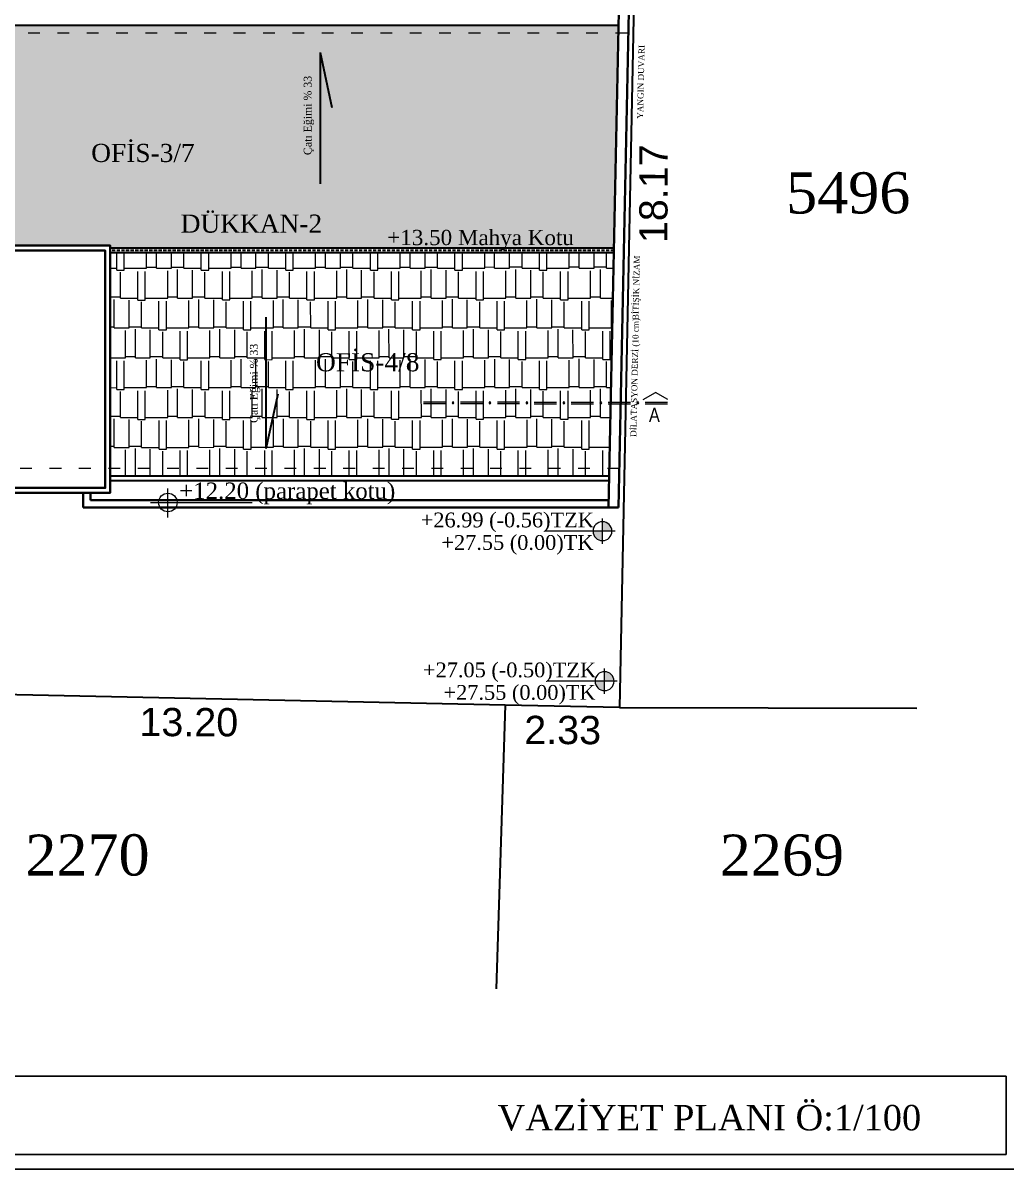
# Model space of a CAD drawing. Header units: centimetres. Extents: x 14449 to 53524, y -19051 to -10746.
# Drawn here: x 24321 to 25325, y -12946 to -11776 of the extents above; entities that cross this region are included whole.
import ezdxf

# ---------------------------------------------------------------- set-up
doc = ezdxf.new("R2010")
doc.units = ezdxf.units.CM
for name, pattern in [('ACAD_ISO03W100', [30, 12, -18]), ('HIDDEN2', [4.7625, 3.175, -1.5875]), ('IZDUSUM1', [20, 7.5, -5, 7.5, 0]), ('SEMBOL1', [260, 200, -15, 30, -15])]:
    doc.linetypes.add(name, pattern=pattern)
for name, color, linetype, lineweight in [('ROL_CEPHE', 1, 'Continuous', 0), ('rtm-duv tugla', 22, 'Continuous', 35), ('rtm-izdusum-üst ince', 8, 'IZDUSUM1', 5), ('rtm-merdiven yazı', 7, 'Continuous', 20), ('rtm-mhl-yazı-malzeme', 7, 'Continuous', 13), ('rtm-plan katmanı-03', 233, 'Continuous', 30), ('rtm-sembol balon baslik', 242, 'Continuous', 20), ('rtm-sembol kesit gör yazı', 7, 'Continuous', 20), ('rtm-sembol kot', 242, 'Continuous', 20), ('rtm-sembol kot yazı', 7, 'Continuous', 20), ('rtm-sembol ok', 7, 'Continuous', 20), ('rtm-sıva', 252, 'Continuous', 15), ('rtm-vaz-grid yazı', 7, 'Continuous', 20)]:
    doc.layers.add(name, color=color, linetype=linetype, lineweight=lineweight)
doc.styles.add('ARIAL', font='times.ttf')
doc.styles.add('BASLIK', font='ARIALN.TTF')
doc.styles.get("Standard").update_dxf_attribs({"font": 'arial.ttf'})
doc.styles.add('times new roman_1_18', font='times.ttf', dxfattribs={"height": 0.2})
doc.styles.add('VAZ-OLCU', font='times.ttf', dxfattribs={"height": 60})
doc.styles.add('ölçü', font='times.ttf', dxfattribs={"height": 10})

# ---------------------------------------------------------------- blocks, each defined once
blk = doc.blocks.new('DFSHDFHDFH')
at = {"layer": 'rtm-sembol kot'}
h = blk.add_hatch(color=256, dxfattribs=at)
h.paths.add_polyline_path([(-22171.3, 15649.3, 0.414214), (-22197.6, 15623.1), (-22171.3, 15623.1)])
h.paths.add_polyline_path([(-22171.3, 15596.8, 0.414214), (-22145.1, 15623.1), (-22171.3, 15623.1)])
for p, q in [((-22171.3, 15588.1), (-22171.3, 15658.1)), ((-22206.3, 15623.1), (-22011.9, 15623.1))]:
    blk.add_line(p, q, dxfattribs=at)
blk.add_circle((-22171.3, 15623.1), 26.2, dxfattribs=at)
blk = doc.blocks.new('KK')
at = {"layer": 'rtm-sembol balon baslik', "linetype": 'SEMBOL1'}
for p in [(41231.3, 7543.2), (41283.8, 7543.2)]:
    blk.add_line(p, (41257.6, 7558.4), dxfattribs=at)
at = {"layer": 'rtm-sembol balon baslik'}
for p, q in [((41279.6, 7537.7), (41232.3, 7537.7)), ((41358.2, 7537.7), (41311, 7537.7)), ((41436.9, 7537.8), (41389.7, 7537.8)), ((41515.6, 7537.8), (41468.3, 7537.8)), ((41594.2, 7537.9), (41547, 7537.9)), ((41672.9, 7537.9), (41625.7, 7537.9)), ((41751.6, 7538.1), (41704.3, 7538.1)), ((41279.6, 7534), (41232.3, 7534)), ((41358.2, 7534), (41311, 7534)), ((41436.9, 7534.1), (41389.7, 7534.1)), ((41515.6, 7534.1), (41468.3, 7534.1)), ((41594.2, 7534.3), (41547, 7534.3)), ((41672.9, 7534.3), (41625.7, 7534.3)), ((41751.6, 7534.4), (41704.3, 7534.4))]:
    blk.add_line(p, q, dxfattribs=at)
at = {"layer": 'rtm-sembol balon baslik', "const_width": 1.9}
for points in [[(41294.3, 7536.1, 1), (41296.2, 7536.1, 1)], [(41373, 7536, 1), (41374.9, 7536, 1)], [(41451.7, 7536, 1), (41453.6, 7536, 1)], [(41530.3, 7536.1, 1), (41532.2, 7536.1, 1)], [(41609, 7536.1, 1), (41610.9, 7536.1, 1)], [(41687.7, 7536.2, 1), (41689.6, 7536.2, 1)]]:
    blk.add_lwpolyline(points, format="xyb", close=True, dxfattribs=at)
at = {"layer": 'rtm-sembol balon baslik'}
for centre in [(41295.3, 7536.1), (41373.9, 7536), (41452.6, 7536), (41531.3, 7536.1), (41610, 7536.1), (41688.6, 7536.2)]:
    blk.add_circle(centre, 1.9, dxfattribs=at)
for points in [[(41232.3, 7537.7), (41232.3, 7534), (41279.6, 7537.7), (41279.6, 7534)], [(41311, 7537.7), (41311, 7534), (41358.2, 7537.7), (41358.2, 7534)], [(41389.7, 7537.8), (41389.7, 7534.1), (41436.9, 7537.8), (41436.9, 7534.1)], [(41468.3, 7537.8), (41468.3, 7534.1), (41515.6, 7537.8), (41515.6, 7534.1)], [(41547, 7537.9), (41547, 7534.3), (41594.2, 7537.9), (41594.2, 7534.3)], [(41625.7, 7537.9), (41625.7, 7534.3), (41672.9, 7537.9), (41672.9, 7534.3)], [(41704.3, 7538.1), (41704.3, 7534.4), (41751.6, 7538.1), (41751.6, 7534.4)]]:
    blk.add_trace(points, dxfattribs=at)

msp = doc.modelspace()

# ---------------------------------------------------------------- hatches: boundary and pattern name
at = {"layer": 'rtm-sıva'}
h = msp.add_hatch(dxfattribs=at)
h.set_pattern_fill('AR-RSHKE', color=256, scale=0.1, angle=180, style=0)
h.set_pattern_definition([(180, (-1992.578, 1898.836), (-64.77, -30.48), [15.24, -12.7, 17.78, -7.62, 22.86, -10.16]), (180, (-2007.818, 1897.566), (-64.77, -30.48), [12.7, -48.26, 10.16, -15.24]), (180, (-2038.298, 1900.74), (-64.77, -30.48), [7.62, -78.74]), (270, (-1992.578, 1898.836), (21.59, -30.48), [29.21, -92.71]), (270, (-2007.818, 1898.836), (21.59, -30.48), [28.575, -93.345]), (270, (-2020.518, 1898.836), (21.59, -30.48), [26.67, -95.25]), (270, (-2038.298, 1900.74), (21.59, -30.48), [29.21, -92.71]), (270, (-2045.918, 1900.74), (21.59, -30.48), [29.21, -92.71]), (270, (-2068.778, 1898.836), (21.59, -30.48), [27.94, -93.98])])
h.paths.add_polyline_path([(24930.2, -11778), (23407, -11778), (23401.7, -12005.5), (23905.7, -12005.5), (23905.7, -12003), (24410.2, -12003), (24410.2, -12005.5), (24924.9, -12005.5)])
h = msp.add_hatch(dxfattribs=at)
h.set_pattern_fill('AR-RSHKE', color=256, scale=0.1, angle=0.0094, style=0)
h.set_pattern_definition([(0.00936, (-1992.578, 1898.836), (64.765018, 30.490584), [15.24, -12.7, 17.78, -7.62, 22.86, -10.16]), (0.00936, (-1977.338, 1900.108), (64.765018, 30.490584), [12.7, -48.26, 10.16, -15.24]), (0.00936, (-1946.858, 1896.938), (64.765018, 30.490584), [7.62, -78.74]), (90.00936, (-1992.578, 1898.836), (-21.59498, 30.476472), [29.21, -92.71]), (90.00936, (-1977.338, 1898.838), (-21.59498, 30.476472), [28.575, -93.345]), (90.00936, (-1964.638, 1898.84), (-21.59498, 30.476472), [26.67, -95.25]), (90.00936, (-1946.858, 1896.938), (-21.59498, 30.476472), [29.21, -92.71]), (90.00936, (-1939.238, 1896.94), (-21.59498, 30.476472), [29.21, -92.71]), (90.00936, (-1916.378, 1898.848), (-21.59498, 30.476472), [27.94, -93.98])])
h.paths.add_polyline_path([(24924.8, -12010.5), (24410.2, -12010.5), (24410.2, -12255.5), (24410.2, -12238), (24919.5, -12238)])

# ---------------------------------------------------------------- linework, layer by layer
at = {"color": 2, "lineweight": 30}
for p, q in [((24813.7, -12472.4), (24804.4, -12762.1, -1356.2)), ((24930.4, -12474.8), (25234.1, -12475.6, -1353.2))]:
    msp.add_line(p, q, dxfattribs=at)
at = {"color": 2, "lineweight": 25}
for p, q in [((23056.7, -12851.2), (25325.3, -12851.2)), ((25325.3, -12851.2), (25325.3, -12931.2)), ((25325.3, -12931.2), (23056.7, -12931.2))]:
    msp.add_line(p, q, dxfattribs=at)
at = {"color": 2, "lineweight": 30}
msp.add_lwpolyline([(23398.7, -11435.5), (24951.6, -11435.5), (24930.4, -12474.8), (24813.7, -12472.4), (24153.9, -12458.6), (23966.1, -12454.4), (23377.3, -12442.8), (23398.7, -11435.5)], dxfattribs=at)
at = {"color": 2, "lineweight": 25}
msp.add_lwpolyline([(53524.4, -12946.2), (16573.4, -12946.2)], dxfattribs=at)
at = {"layer": 'rtm-duv tugla'}
for p, q in [((24930.3, -11745.5), (24919.3, -12270.5)), ((24940.4, -11745.5), (24929.3, -12270.5)), ((24382.7, -12270.5), (24382.7, -12255.5)), ((24390.2, -12263), (24390.2, -12255.5)), ((24390.2, -12263), (24919.5, -12263)), ((24382.7, -12270.5), (24929.3, -12270.5))]:
    msp.add_line(p, q, dxfattribs=at)
for points in [[(23905.7, -12255.5), (24410.2, -12255.5), (24410.2, -12003), (23905.7, -12003)], [(23910.7, -12250.5), (24405.2, -12250.5), (24405.2, -12008), (23910.7, -12008)]]:
    msp.add_lwpolyline(points, close=True, dxfattribs=at)
at = {"layer": 'rtm-merdiven yazı'}
for points in [[(24469.1, -12280.6), (24469.1, -12251.2)], [(24451.5, -12265.4), (24555.2, -12265.4)]]:
    msp.add_lwpolyline(points, dxfattribs=at)
msp.add_circle((24469.1, -12265.4), 9.45, dxfattribs=at)
at = {"layer": 'rtm-plan katmanı-03'}
for p, q in [((23407, -11778), (24930.2, -11778)), ((24924.8, -12005.5), (24410.2, -12005.5)), ((24924.8, -12010.5), (24410.2, -12010.5)), ((24410.2, -12238), (24919.5, -12238)), ((24410.2, -12243), (24919.5, -12243))]:
    msp.add_line(p, q, dxfattribs=at)
at = {"layer": 'rtm-plan katmanı-03', "linetype": 'HIDDEN2'}
msp.add_line((24924.8, -12008), (24410.2, -12008), dxfattribs=at)
at = {"layer": 'rtm-sembol ok', "lineweight": 30}
for p, q in [((24624.5, -11805.6), (24624.5, -11939.9)), ((24624.5, -11805.6), (24636.6, -11861.8)), ((24569.5, -12210.4), (24569.5, -12076.2)), ((24569.5, -12210.4), (24581.7, -12154.3))]:
    msp.add_line(p, q, dxfattribs=at)
at = {"layer": 'rtm-sıva', "linetype": 'ACAD_ISO03W100'}
msp.add_lwpolyline([(23396.3, -11785.5), (24939.5, -11785.5), (24930.3, -12230.5), (23386.9, -12230.5), (23396.3, -11785.5)], dxfattribs=at)

# ---------------------------------------------------------------- block references
at = {"layer": 'rtm-duv tugla', "color": 1, "yscale": 0.3686400000000001}
for p, xscale, zscale, rotation in [((16741.3, -18056.1), -0.3686400000000005, 0.3686400000000001, 0.01467018299702971), ((16740.5, -18205.1), -0.3686400000000002, 0.36864, 359.9853298170029)]:
    msp.add_blockref('DFSHDFHDFH', p, dxfattribs=dict(at, xscale=xscale, zscale=zscale, rotation=rotation))
at = {"layer": 'rtm-izdusum-üst ince', "xscale": -0.4799999999986426, "yscale": 0.4799999999986426, "zscale": 0.4799999999986426, "rotation": 359.9999999999961}
msp.add_blockref('KK', (44770.9, -15780.9), dxfattribs=at)

# ---------------------------------------------------------------- texts
at = {"style": 'ölçü'}
msp.add_text('VAZİYET PLANI Ö:1/100', height=25.92, dxfattribs=at).set_placement((24805.8, -12906.7))
at = {"layer": 'ROL_CEPHE', "extrusion": (-8.91477e-05, 0.000736714, 1)}
msp.add_text('18.17', height=28.87, rotation=89.8447, dxfattribs=at).set_placement((24979.4, -12000.5, -11.1))
at = {"layer": 'ROL_CEPHE', "extrusion": (0.000736714, 8.91477e-05, 1)}
for s, p in [('13.20', (24440, -12504, 16.9)), ('2.33', (24833.1, -12512.1, 17.2))]:
    msp.add_text(s, height=28.87, rotation=359.8447, dxfattribs=at).set_placement(p)
at = {"layer": 'rtm-merdiven yazı', "style": 'ölçü'}
msp.add_text('+12.20 (parapet kotu)', height=16.796, dxfattribs=at).set_placement((24480.7, -12261.8))
at = {"layer": 'rtm-mhl-yazı-malzeme', "lineweight": 30, "style": 'ölçü'}
for s, height, rotation, p in [('YANGIN DUVARI', 6.173, 88.7386, (24954.5, -11873.5)), ('OFİS-3/7', 18.52, 0, (24390.8, -11917.6)), ('BİTİŞİK NİZAM', 6.173, 88.7386, (24949.9, -12079.2)), ('DİLATASYON DERZİ (10 cm)', 6.173, 88.7386, (24947.6, -12198.4)), ('OFİS-4/8', 18.52, 0, (24620.4, -12131.4))]:
    msp.add_text(s, height=height, rotation=rotation, dxfattribs=at).set_placement(p)
at = {"layer": 'rtm-mhl-yazı-malzeme', "style": 'times new roman_1_18'}
for p in [(24615.9, -11910.5), (24560.9, -12184.1)]:
    msp.add_text('Çatı Eğimi %%% 33', height=8, rotation=90, dxfattribs=at).set_placement(p)
at = {"layer": 'rtm-mhl-yazı-malzeme', "lineweight": 30, "style": 'ölçü'}
msp.add_text('DÜKKAN-2', height=18.52, dxfattribs=at).set_placement((24482.2, -11989.8))
at = {"layer": 'rtm-sembol kesit gör yazı', "style": 'BASLIK'}
msp.add_text('A', height=14.4, dxfattribs=at).set_placement((24960.6, -12183))
at = {"layer": 'rtm-sembol kot yazı', "style": 'VAZ-OLCU'}
msp.add_text('+13.50 Mahya Kotu', height=15.6, dxfattribs=at).set_placement((24693.2, -12002.5))
for s, rotation, p in [('+26.99 (-0.56)TZK', 0.0147, (24727.4, -12290.8)), ('+27.55 (0.00)TK', 0.0147, (24748.5, -12313.8, -67.7)), ('+27.05 (-0.50)TZK', 359.9853, (24729.7, -12443.9)), ('+27.55 (0.00)TK', 359.9853, (24750.7, -12466.9, -67.7))]:
    msp.add_text(s, height=15.099, rotation=rotation, dxfattribs=at).set_placement(p)
at = {"layer": 'rtm-vaz-grid yazı', "linetype": 'Continuous', "lineweight": -2, "extrusion": (0.000741347, 3.31454e-05, 1), "style": 'ARIAL'}
for s, p in [('5496', (25100.7, -11970.2, 18.2)), ('2270', (24323.6, -12646.6, 17.6)), ('2269', (25032.9, -12646.6, 18.1))]:
    msp.add_text(s, height=42, rotation=0.103, dxfattribs=at).set_placement(p)

doc.saveas('drawing.dxf')
